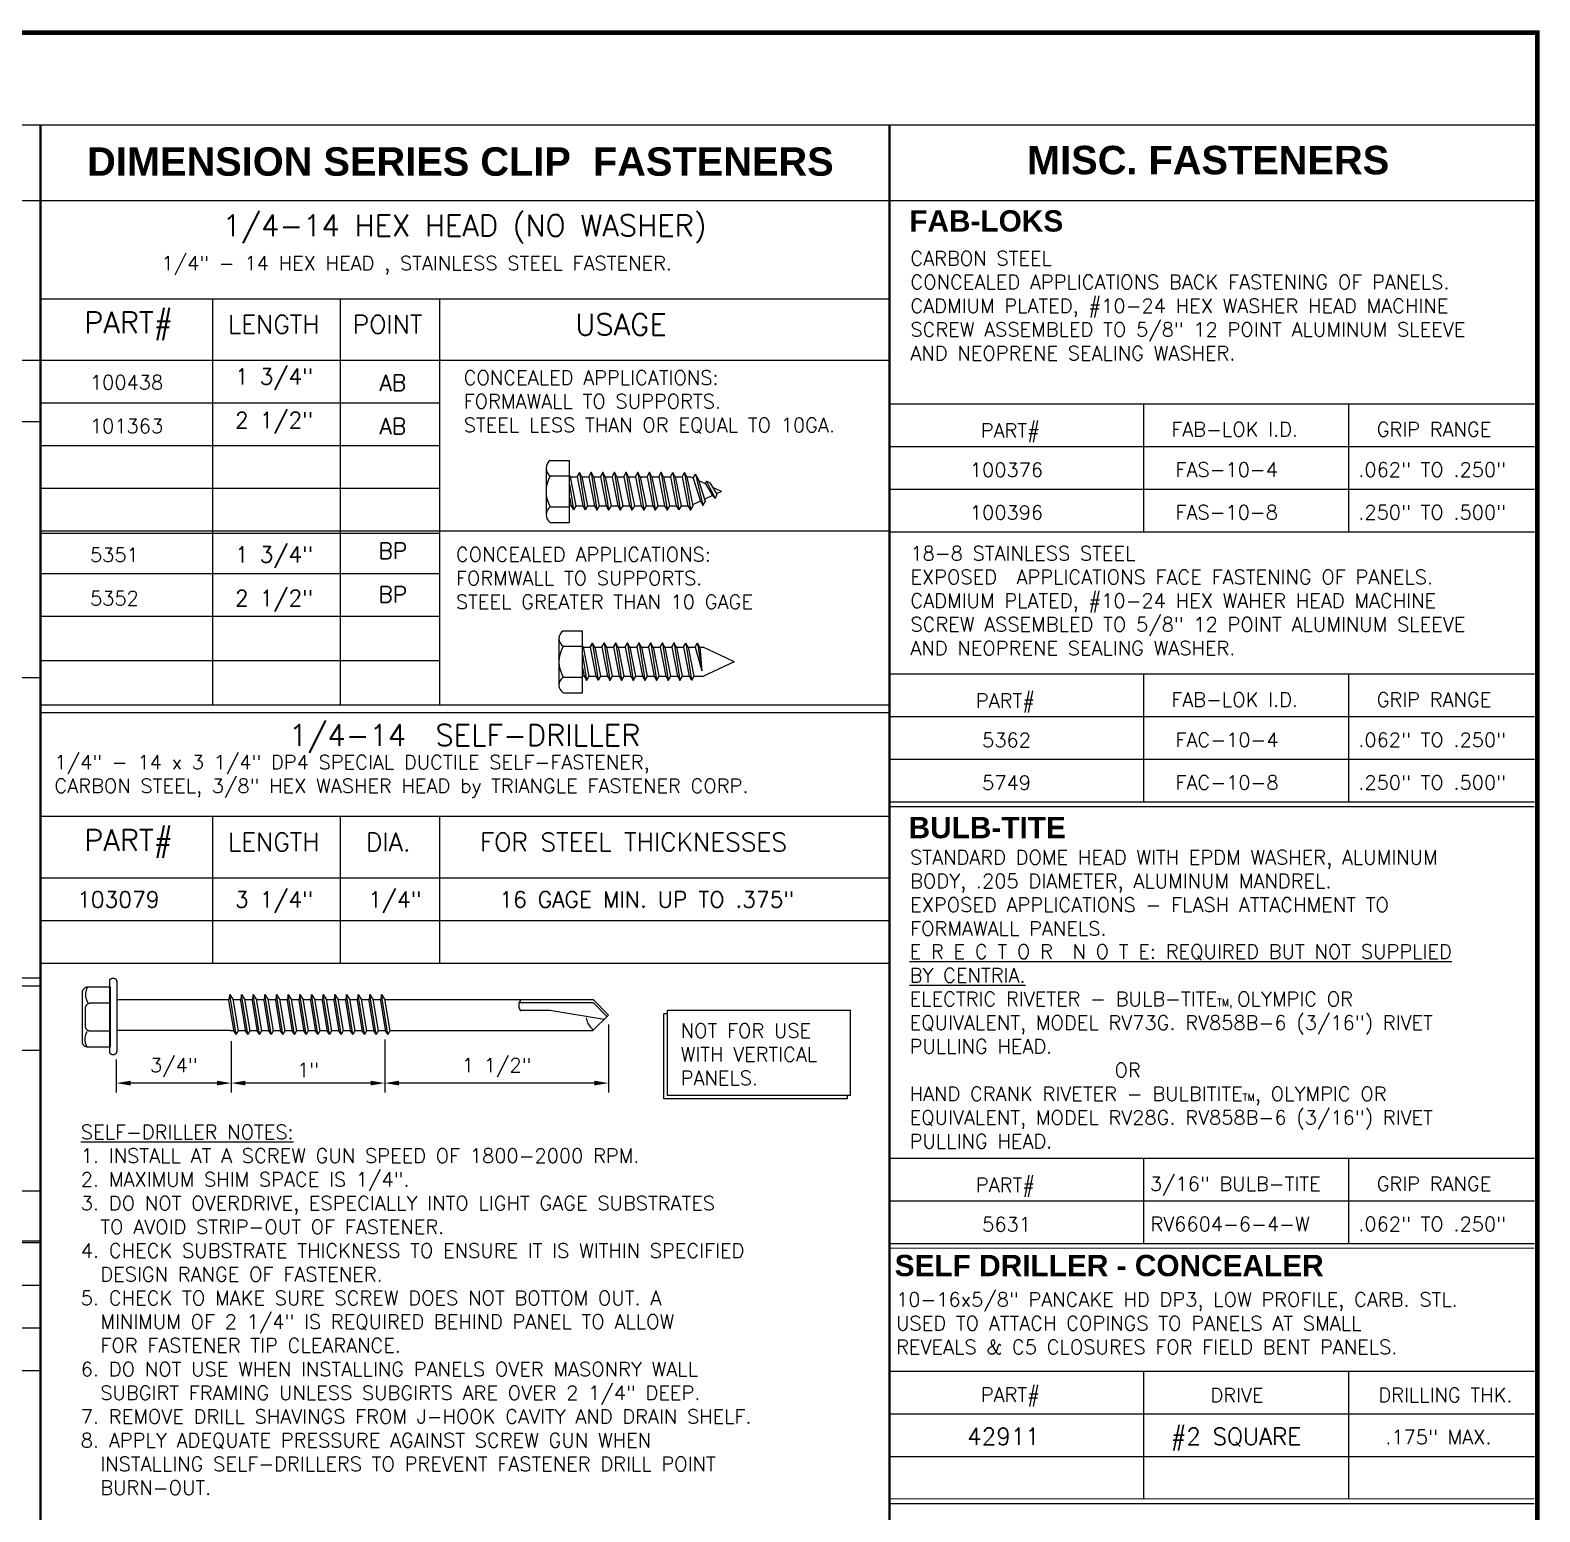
# Model space of a CAD drawing. Header units: inches. Extents: x 0 to 10293, y 0 to 4182.
# Drawn here: x 244.28 to 284.06, y 44.75 to 83.82 of the extents above; entities that cross this region are included whole.
import ezdxf
from ezdxf.enums import TextEntityAlignment as Align

# ---------------------------------------------------------------- set-up
doc = ezdxf.new("R2010")
doc.units = ezdxf.units.IN
doc.header["$LTSCALE"] = 48
doc.header["$MEASUREMENT"] = 0
doc.layers.add('ACCESSORY', color=1, linetype='Continuous')
doc.layers.add('FAST', color=1, linetype='Continuous')
doc.styles.add('SIMPLEX', font='SIMPLEX.SHX')
doc.styles.add('TITLE', font='sasb____.pfb', dxfattribs={"height": 2})

# ---------------------------------------------------------------- blocks, each defined once
blk = doc.blocks.new('BPFASTNW')
at = {"layer": 'ACCESSORY'}
blk.add_line((0.044, -0.381), (0, -0.381), dxfattribs=at)
at = {"layer": 'FAST'}
for p, q in [((-0.507, 0.818), (0, 0.818)), ((-0.62, 0.613), (-0.62, -0.613)), ((-0.507, 0.409), (0, 0.409)), ((0, 0.413), (0.015, 0.387)), ((0.323, 0.387), (0.26, 0.495)), ((0.26, 0.495), (0.414, -0.489)), ((0.506, 0.387), (0.568, 0.495)), ((0.568, 0.495), (0.63, 0.387)), ((0.568, 0.495), (0.722, -0.489)), ((0.938, 0.387), (0.876, 0.495)), ((0.876, 0.495), (1.03, -0.489)), ((1.121, 0.387), (1.183, 0.495)), ((1.246, 0.387), (1.183, 0.495)), ((1.183, 0.495), (1.337, -0.489)), ((1.429, 0.387), (1.491, 0.495)), ((1.554, 0.387), (1.491, 0.495)), ((1.491, 0.495), (1.645, -0.489)), ((1.736, 0.387), (1.799, 0.495)), ((1.799, 0.495), (1.953, -0.489)), ((1.861, 0.387), (1.799, 0.495)), ((2.044, 0.387), (2.107, 0.495)), ((2.169, 0.387), (2.107, 0.495)), ((2.107, 0.495), (2.26, -0.489)), ((2.352, 0.387), (2.414, 0.495)), ((2.477, 0.387), (2.414, 0.495)), ((2.414, 0.495), (2.568, -0.489)), ((2.66, 0.387), (2.722, 0.495)), ((2.784, 0.387), (2.722, 0.495)), ((2.722, 0.495), (2.876, -0.489)), ((2.967, 0.387), (3.03, 0.495)), ((3.092, 0.387), (3.03, 0.495)), ((3.03, 0.495), (3.144, -0.239)), ((0, -0.344), (0, 0.344)), ((0, 0.192), (0.107, -0.489)), ((0.015, 0.387), (0.198, 0.387)), ((0.015, 0.387), (0.169, -0.381)), ((0.198, 0.387), (0.352, -0.381)), ((0.323, 0.387), (0.477, -0.381)), ((0.339, 0.387), (0.506, 0.387)), ((0.506, 0.387), (0.66, -0.381)), ((0.63, 0.387), (0.813, 0.387)), ((0.63, 0.387), (0.784, -0.381)), ((0.813, 0.387), (0.967, -0.381)), ((0.938, 0.387), (1.121, 0.387)), ((0.938, 0.387), (1.092, -0.381)), ((1.121, 0.387), (1.275, -0.381)), ((1.246, 0.387), (1.429, 0.387)), ((1.246, 0.387), (1.4, -0.381)), ((1.429, 0.387), (1.583, -0.381)), ((1.554, 0.387), (1.736, 0.387)), ((1.554, 0.387), (1.707, -0.381)), ((1.736, 0.387), (1.89, -0.381)), ((1.861, 0.387), (2.044, 0.387)), ((1.861, 0.387), (2.015, -0.381)), ((2.044, 0.387), (2.198, -0.381)), ((2.169, 0.387), (2.352, 0.387)), ((2.169, 0.387), (2.323, -0.381)), ((2.352, 0.387), (2.506, -0.381)), ((2.477, 0.387), (2.66, 0.387)), ((2.477, 0.387), (2.63, -0.381)), ((2.66, 0.387), (2.813, -0.381)), ((2.784, 0.387), (2.967, 0.387)), ((2.784, 0.387), (2.938, -0.381)), ((2.967, 0.387), (3.144, -0.239)), ((3.092, 0.387), (3.177, 0.387)), ((3.092, 0.387), (3.144, -0.239)), ((3.773, 0.107), (3.177, 0.387)), ((4, 0), (3.773, 0.107)), ((0, -0.161), (0.044, -0.381)), ((0.044, -0.381), (0.107, -0.489)), ((0.169, -0.381), (0.107, -0.489)), ((0.169, -0.381), (0.352, -0.381)), ((0.352, -0.381), (0.414, -0.489)), ((0.477, -0.381), (0.414, -0.489)), ((0.477, -0.381), (0.66, -0.381)), ((0.66, -0.381), (0.722, -0.489)), ((0.784, -0.381), (0.722, -0.489)), ((0.784, -0.381), (0.967, -0.381)), ((0.967, -0.381), (1.03, -0.489)), ((1.092, -0.381), (1.03, -0.489)), ((1.092, -0.381), (1.275, -0.381)), ((1.275, -0.381), (1.337, -0.489)), ((1.4, -0.381), (1.337, -0.489)), ((1.4, -0.381), (1.583, -0.381)), ((1.583, -0.381), (1.645, -0.489)), ((1.707, -0.381), (1.645, -0.489)), ((1.707, -0.381), (1.89, -0.381)), ((1.89, -0.381), (1.953, -0.489)), ((2.015, -0.381), (1.953, -0.489)), ((2.015, -0.381), (2.198, -0.381)), ((2.198, -0.381), (2.26, -0.489)), ((2.323, -0.381), (2.26, -0.489)), ((2.323, -0.381), (2.506, -0.381)), ((2.506, -0.381), (2.568, -0.489)), ((2.63, -0.381), (2.568, -0.489)), ((2.63, -0.381), (2.813, -0.381)), ((2.813, -0.381), (2.876, -0.489)), ((2.938, -0.381), (2.876, -0.489)), ((2.938, -0.381), (3.189, -0.381)), ((4, 0), (3.189, -0.381)), ((-0.507, -0.409), (0, -0.409)), ((-0.507, -0.818), (0, -0.818))]:
    blk.add_line(p, q, dxfattribs=at)
at = {"layer": 'FAST', "linetype": 'Continuous'}
blk.add_line((0, -0.818), (0, 0.818), dxfattribs=at)
at = {"layer": 'FAST'}
for points in [[(0.198, 0.387), (0.26, 0.495)], [(0.813, 0.387), (0.876, 0.495)]]:
    blk.add_lwpolyline(points, close=True, dxfattribs=at)
for centre, radius, start, end in [((-0.378, 0.613), 0.242, 122.1802, 237.8198), ((0.177, 0), 0.797, 149.1274, 210.8726), ((-0.378, -0.613), 0.242, 122.1802, 237.8198)]:
    blk.add_arc(centre, radius, start, end, dxfattribs=at)
for p in [(0.568, 0.495), (0.876, 0.495), (1.183, 0.495), (1.491, 0.495), (1.799, 0.495), (2.107, 0.495), (2.414, 0.495), (0.107, -0.489), (0.722, -0.489), (1.03, -0.489), (1.337, -0.489), (1.645, -0.489), (1.953, -0.489), (2.26, -0.489), (2.568, -0.489)]:
    blk.add_point(p, dxfattribs=at)
blk = doc.blocks.new('ABFASTNW')
at = {"layer": 'ACCESSORY'}
blk.add_line((0.044, -0.381), (0, -0.381), dxfattribs=at)
at = {"layer": 'FAST'}
for p, q in [((-0.507, 0.818), (0, 0.818)), ((-0.62, 0.613), (-0.62, -0.613)), ((-0.507, 0.409), (0, 0.409)), ((0, 0.413), (0.015, 0.387)), ((0.26, 0.495), (0.414, -0.489)), ((0.323, 0.387), (0.26, 0.495)), ((0.506, 0.387), (0.568, 0.495)), ((0.568, 0.495), (0.722, -0.489)), ((0.568, 0.495), (0.63, 0.387)), ((0.876, 0.495), (1.03, -0.489)), ((0.938, 0.387), (0.876, 0.495)), ((1.121, 0.387), (1.183, 0.495)), ((1.183, 0.495), (1.337, -0.489)), ((1.246, 0.387), (1.183, 0.495)), ((1.429, 0.387), (1.491, 0.495)), ((1.491, 0.495), (1.645, -0.489)), ((1.554, 0.387), (1.491, 0.495)), ((1.736, 0.387), (1.799, 0.495)), ((1.861, 0.387), (1.799, 0.495)), ((1.799, 0.495), (1.953, -0.489)), ((2.044, 0.387), (2.107, 0.495)), ((2.107, 0.495), (2.26, -0.489)), ((2.169, 0.387), (2.107, 0.495)), ((2.352, 0.387), (2.414, 0.495)), ((2.414, 0.495), (2.568, -0.489)), ((2.477, 0.387), (2.414, 0.495)), ((2.66, 0.387), (2.722, 0.495)), ((2.722, 0.495), (2.876, -0.489)), ((2.784, 0.387), (2.722, 0.495)), ((2.967, 0.387), (3.03, 0.495)), ((3.03, 0.495), (3.183, -0.489)), ((3.092, 0.387), (3.03, 0.495)), ((3.257, 0.349), (3.32, 0.457)), ((3.382, 0.349), (3.32, 0.457)), ((3.32, 0.457), (3.515, -0.366)), ((0, -0.344), (0, 0.344)), ((0, 0.192), (0.107, -0.489)), ((0.015, 0.387), (0.169, -0.381)), ((0.015, 0.387), (0.198, 0.387)), ((0.198, 0.387), (0.352, -0.381)), ((0.323, 0.387), (0.477, -0.381)), ((0.339, 0.387), (0.506, 0.387)), ((0.506, 0.387), (0.66, -0.381)), ((0.63, 0.387), (0.784, -0.381)), ((0.63, 0.387), (0.813, 0.387)), ((0.813, 0.387), (0.967, -0.381)), ((0.938, 0.387), (1.092, -0.381)), ((0.938, 0.387), (1.121, 0.387)), ((1.121, 0.387), (1.275, -0.381)), ((1.246, 0.387), (1.4, -0.381)), ((1.246, 0.387), (1.429, 0.387)), ((1.429, 0.387), (1.583, -0.381)), ((1.554, 0.387), (1.707, -0.381)), ((1.554, 0.387), (1.736, 0.387)), ((1.736, 0.387), (1.89, -0.381)), ((1.861, 0.387), (2.015, -0.381)), ((1.861, 0.387), (2.044, 0.387)), ((2.044, 0.387), (2.198, -0.381)), ((2.169, 0.387), (2.323, -0.381)), ((2.169, 0.387), (2.352, 0.387)), ((2.352, 0.387), (2.506, -0.381)), ((2.477, 0.387), (2.63, -0.381)), ((2.477, 0.387), (2.66, 0.387)), ((2.66, 0.387), (2.813, -0.381)), ((2.784, 0.387), (2.938, -0.381)), ((2.784, 0.387), (2.967, 0.387)), ((2.967, 0.387), (3.121, -0.381)), ((3.092, 0.387), (3.246, -0.381)), ((3.092, 0.387), (3.177, 0.387)), ((3.257, 0.349), (3.177, 0.387)), ((3.257, 0.349), (3.452, -0.258)), ((3.382, 0.349), (3.577, -0.258)), ((3.579, 0.198), (3.404, 0.28)), ((3.579, 0.198), (3.607, 0.268)), ((3.579, 0.198), (3.757, -0.093)), ((3.701, 0.223), (3.607, 0.268)), ((3.607, 0.268), (3.841, -0.186)), ((3.701, 0.223), (3.88, -0.068)), ((4, 0), (3.773, 0.107)), ((0, -0.161), (0.044, -0.381)), ((0.044, -0.381), (0.107, -0.489)), ((0.169, -0.381), (0.107, -0.489)), ((0.169, -0.381), (0.352, -0.381)), ((0.352, -0.381), (0.414, -0.489)), ((0.477, -0.381), (0.414, -0.489)), ((0.477, -0.381), (0.66, -0.381)), ((0.66, -0.381), (0.722, -0.489)), ((0.784, -0.381), (0.722, -0.489)), ((0.784, -0.381), (0.967, -0.381)), ((0.967, -0.381), (1.03, -0.489)), ((1.092, -0.381), (1.03, -0.489)), ((1.092, -0.381), (1.275, -0.381)), ((1.275, -0.381), (1.337, -0.489)), ((1.4, -0.381), (1.337, -0.489)), ((1.4, -0.381), (1.583, -0.381)), ((1.583, -0.381), (1.645, -0.489)), ((1.707, -0.381), (1.645, -0.489)), ((1.707, -0.381), (1.89, -0.381)), ((1.89, -0.381), (1.953, -0.489)), ((2.015, -0.381), (1.953, -0.489)), ((2.015, -0.381), (2.198, -0.381)), ((2.198, -0.381), (2.26, -0.489)), ((2.323, -0.381), (2.26, -0.489)), ((2.323, -0.381), (2.506, -0.381)), ((2.506, -0.381), (2.568, -0.489)), ((2.63, -0.381), (2.568, -0.489)), ((2.63, -0.381), (2.813, -0.381)), ((2.813, -0.381), (2.876, -0.489)), ((2.938, -0.381), (2.876, -0.489)), ((2.938, -0.381), (3.121, -0.381)), ((3.121, -0.381), (3.183, -0.489)), ((3.246, -0.381), (3.183, -0.489)), ((3.452, -0.258), (3.241, -0.357)), ((3.452, -0.258), (3.515, -0.366)), ((3.577, -0.258), (3.515, -0.366)), ((3.771, -0.108), (3.561, -0.207)), ((3.757, -0.093), (3.841, -0.186)), ((3.88, -0.068), (3.841, -0.186)), ((4, 0), (3.874, -0.059)), ((-0.507, -0.409), (0, -0.409)), ((-0.507, -0.818), (0, -0.818))]:
    blk.add_line(p, q, dxfattribs=at)
at = {"layer": 'FAST', "linetype": 'Continuous'}
blk.add_line((0, -0.818), (0, 0.818), dxfattribs=at)
at = {"layer": 'FAST'}
for points in [[(0.198, 0.387), (0.26, 0.495)], [(0.813, 0.387), (0.876, 0.495)]]:
    blk.add_lwpolyline(points, close=True, dxfattribs=at)
for centre, radius, start, end in [((-0.378, 0.613), 0.242, 122.1802, 237.8198), ((0.177, 0), 0.797, 149.1274, 210.8726), ((-0.378, -0.613), 0.242, 122.1802, 237.8198)]:
    blk.add_arc(centre, radius, start, end, dxfattribs=at)
for p in [(0.568, 0.495), (0.876, 0.495), (1.183, 0.495), (1.491, 0.495), (1.799, 0.495), (2.107, 0.495), (2.414, 0.495), (3.515, -0.366), (0.722, -0.489), (1.03, -0.489), (1.337, -0.489), (1.645, -0.489), (1.953, -0.489), (2.26, -0.489), (2.568, -0.489), (3.183, -0.489)]:
    blk.add_point(p, dxfattribs=at)

msp = doc.modelspace()

# ---------------------------------------------------------------- linework, layer by layer
for p, q in [((222.91496, 81.31881), (283.95706, 81.31881)), ((222.91496, 79.32756), (283.92053, 79.32756)), ((244.54791, 76.73647), (266.9225, 76.73647)), ((249.09151, 66.02679), (249.09151, 76.73647)), ((252.45644, 66.02679), (252.45644, 76.73647)), ((255.07319, 66.02679), (255.07319, 76.73647)), ((222.91496, 75.11679), (244.54791, 75.11679)), ((244.54791, 75.11679), (266.9225, 75.11679)), ((244.54791, 73.99179), (255.07319, 73.99179)), ((266.9225, 73.96822), (283.92053, 73.96822)), ((273.61776, 73.96822), (273.61776, 70.59322)), ((279.0217, 73.96822), (279.0217, 70.59322)), ((222.91496, 73.49711), (244.54791, 73.49711)), ((244.54791, 72.86679), (255.07319, 72.86679)), ((266.9225, 72.84322), (283.92053, 72.84322)), ((244.54791, 71.74179), (255.07319, 71.74179)), ((266.9225, 71.71822), (283.92053, 71.71822)), ((244.54791, 70.61679), (266.9225, 70.61679)), ((244.54791, 70.55857), (255.07319, 70.55857)), ((266.9225, 70.59322), (283.92053, 70.59322)), ((244.54791, 69.49179), (255.07319, 69.49179)), ((244.54791, 68.36679), (255.07319, 68.36679)), ((244.54791, 67.19679), (255.07319, 67.19679)), ((266.9225, 66.84283), (283.92053, 66.84283)), ((273.61776, 66.84283), (273.61776, 63.46783)), ((279.0217, 66.84283), (279.0217, 63.46783)), ((222.91496, 66.74711), (244.54791, 66.74711)), ((244.54791, 66.02679), (266.9225, 66.02679)), ((244.54791, 65.82341), (266.9225, 65.82341)), ((266.9225, 65.71783), (283.92053, 65.71783)), ((266.9225, 64.59283), (283.92053, 64.59283)), ((266.9225, 63.46783), (283.92053, 63.46783)), ((244.54791, 63.08852), (266.9225, 63.08852)), ((249.09151, 59.21885), (249.09151, 63.08852)), ((252.45644, 59.21885), (252.45644, 63.08852)), ((255.07319, 59.21885), (255.07319, 63.08852)), ((244.54791, 61.46885), (266.9225, 61.46885)), ((244.54791, 60.34385), (266.9225, 60.34385)), ((244.54791, 59.21885), (266.9225, 59.21885)), ((222.91496, 58.82711), (244.54791, 58.82711)), ((222.91496, 58.62373), (244.54791, 58.62373)), ((245.65929, 58.47291), (245.66265, 58.48488)), ((245.66265, 58.48488), (245.66692, 58.49653)), ((245.66692, 58.49653), (245.67208, 58.5078)), ((245.67208, 58.5078), (245.6781, 58.51866)), ((245.6781, 58.51866), (245.68498, 58.52903)), ((245.68498, 58.52903), (245.69266, 58.53888)), ((245.69266, 58.53888), (245.70116, 58.54814)), ((245.70116, 58.54813), (245.71035, 58.55669)), ((245.71035, 58.55669), (245.72013, 58.56443)), ((245.72013, 58.56443), (245.73043, 58.57136)), ((245.73043, 58.57136), (245.74121, 58.57742)), ((245.74121, 58.57742), (245.7524, 58.58262)), ((245.75502, 58.50568), (245.745, 58.46426)), ((245.7524, 58.58262), (245.76397, 58.58692)), ((245.76937, 58.54618), (245.75502, 58.50568)), ((245.76397, 58.58692), (245.77585, 58.5903)), ((245.78806, 58.58543), (245.76937, 58.54618)), ((245.77585, 58.5903), (245.78799, 58.59274)), ((245.78799, 58.59274), (245.80035, 58.59422)), ((245.80035, 58.59422), (245.81285, 58.59472)), ((245.81285, 58.59473), (246.3839, 58.59473)), ((246.37467, 58.74252), (246.37489, 58.74848)), ((246.37467, 56.88488), (246.37467, 58.74252)), ((246.37489, 58.74848), (246.37555, 58.75436)), ((246.37555, 58.75436), (246.37664, 58.76015)), ((246.37664, 58.76015), (246.37814, 58.76581)), ((246.37814, 58.76581), (246.38004, 58.77132)), ((246.38004, 58.77132), (246.38235, 58.77665)), ((246.38235, 58.77665), (246.38504, 58.78179)), ((246.3839, 58.59473), (246.3839, 57.00557)), ((246.38504, 58.78179), (246.38811, 58.7867)), ((246.38811, 58.7867), (246.39155, 58.79135)), ((246.39155, 58.79135), (246.39535, 58.79573)), ((246.39535, 58.79573), (246.39945, 58.79978)), ((246.39945, 58.79978), (246.40382, 58.80344)), ((246.40382, 58.80344), (246.40842, 58.80671)), ((246.40842, 58.80671), (246.41324, 58.80958)), ((246.41324, 58.80958), (246.41825, 58.81204)), ((246.41825, 58.81204), (246.42341, 58.81407)), ((246.42341, 58.81407), (246.42872, 58.81567)), ((246.42872, 58.81567), (246.43415, 58.81683)), ((246.43415, 58.81683), (246.43967, 58.81753)), ((246.43967, 58.81753), (246.44526, 58.81776)), ((246.44526, 58.81776), (246.48314, 58.81776)), ((246.48314, 58.81776), (246.48916, 58.81751)), ((246.48916, 58.81751), (246.49511, 58.81675)), ((246.49511, 58.81675), (246.50096, 58.81551)), ((246.50096, 58.81551), (246.50668, 58.81379)), ((246.50668, 58.81379), (246.51226, 58.81159)), ((246.51226, 58.81159), (246.51765, 58.80894)), ((246.51765, 58.80894), (246.52284, 58.80585)), ((246.52284, 58.80585), (246.52781, 58.80232)), ((246.52781, 58.80232), (246.53251, 58.79837)), ((246.53251, 58.79837), (246.53695, 58.79401)), ((246.53695, 58.794), (246.54103, 58.78929)), ((246.54103, 58.78929), (246.54474, 58.78426)), ((246.54474, 58.78426), (246.54805, 58.77897)), ((246.54805, 58.77897), (246.55095, 58.77344)), ((246.55095, 58.77344), (246.55344, 58.76769)), ((246.55344, 58.76769), (246.55549, 58.76175)), ((246.55549, 58.76175), (246.55711, 58.75565)), ((246.55711, 58.75565), (246.55828, 58.74941)), ((246.55828, 58.74941), (246.55899, 58.74306)), ((246.55899, 58.74306), (246.55923, 58.73664)), ((246.55923, 58.73664), (246.55923, 56.89444)), ((245.65489, 58.43565), (245.65539, 58.44825)), ((245.65489, 57.1462), (245.65489, 58.43565)), ((245.65539, 58.44825), (245.65687, 58.46068)), ((245.65687, 58.46068), (245.65929, 58.47291)), ((245.73931, 58.42226), (245.73795, 58.38)), ((245.73795, 58.38), (245.7409, 58.33781)), ((245.745, 58.46426), (245.73931, 58.42226)), ((245.7409, 58.33781), (245.74815, 58.29604)), ((245.74398, 58.07582), (245.74753, 58.08552)), ((245.74753, 58.08552), (245.75183, 58.0949)), ((245.74815, 58.29604), (245.75971, 58.25501)), ((245.75183, 58.0949), (245.75684, 58.10393)), ((245.75684, 58.10393), (245.76255, 58.11257)), ((245.75971, 58.25501), (245.77556, 58.21506)), ((245.76255, 58.11257), (245.76896, 58.12076)), ((245.76896, 58.12076), (245.77602, 58.12847)), ((245.77556, 58.21506), (245.79571, 58.17653)), ((245.77602, 58.12846), (245.78367, 58.13558)), ((245.78367, 58.13558), (245.79181, 58.14203)), ((245.79181, 58.14203), (245.80039, 58.14778)), ((245.80039, 58.14778), (245.80935, 58.15283)), ((245.80935, 58.15283), (245.81867, 58.15716)), ((245.81867, 58.15716), (245.82829, 58.16074)), ((245.82829, 58.16074), (245.83818, 58.16355)), ((245.83818, 58.16355), (245.84828, 58.16559)), ((245.84828, 58.16559), (245.85856, 58.16682)), ((245.85856, 58.16682), (245.86897, 58.16724)), ((245.86897, 58.16723), (246.37467, 58.16723)), ((246.37467, 58.16723), (246.37467, 57.42377)), ((246.55923, 58.25579), (249.5151, 58.25579)), ((249.54077, 58.39157), (249.51027, 58.23021)), ((249.51027, 58.23021), (249.6422, 57.41607)), ((249.70609, 57.33409), (249.54077, 58.39157)), ((249.54077, 58.39157), (249.62124, 58.26584)), ((249.62124, 58.26584), (249.75959, 57.43451)), ((249.62291, 58.25579), (249.8228, 58.25579)), ((249.84846, 58.39157), (249.81796, 58.23021)), ((249.81796, 58.23021), (249.94989, 57.41607)), ((250.01378, 57.33409), (249.84846, 58.39157)), ((249.84846, 58.39157), (249.92893, 58.26584)), ((249.92893, 58.26584), (250.06729, 57.43451)), ((249.9306, 58.25579), (250.13049, 58.25579)), ((250.15615, 58.39157), (250.12565, 58.23021)), ((250.12565, 58.23021), (250.25758, 57.41607)), ((250.32148, 57.33409), (250.15615, 58.39157)), ((250.15615, 58.39157), (250.23662, 58.26584)), ((250.23662, 58.26584), (250.37498, 57.43451)), ((250.23829, 58.25579), (250.43818, 58.25579)), ((250.46384, 58.39157), (250.43335, 58.23021)), ((250.43335, 58.23021), (250.56528, 57.41607)), ((250.62917, 57.33409), (250.46384, 58.39157)), ((250.46384, 58.39157), (250.54431, 58.26584)), ((250.54431, 58.26584), (250.68267, 57.43451)), ((250.54598, 58.25579), (250.74587, 58.25579)), ((250.77154, 58.39157), (250.74104, 58.23021)), ((250.74104, 58.23021), (250.87297, 57.41607)), ((250.93686, 57.33409), (250.77154, 58.39157)), ((250.77154, 58.39157), (250.852, 58.26584)), ((250.852, 58.26584), (250.99036, 57.43451)), ((250.85368, 58.25579), (251.05356, 58.25579)), ((251.07923, 58.39157), (251.04873, 58.23021)), ((251.04873, 58.23021), (251.18066, 57.41607)), ((251.24455, 57.33409), (251.07923, 58.39157)), ((251.07923, 58.39157), (251.1597, 58.26584)), ((251.1597, 58.26584), (251.29805, 57.43451)), ((251.16137, 58.25579), (251.36126, 58.25579)), ((251.38692, 58.39157), (251.35642, 58.23021)), ((251.35642, 58.23021), (251.48835, 57.41607)), ((251.55225, 57.33409), (251.38692, 58.39157)), ((251.38692, 58.39157), (251.46739, 58.26584)), ((251.46739, 58.26584), (251.60575, 57.43451)), ((251.46906, 58.25579), (251.66895, 58.25579)), ((251.69461, 58.39157), (251.66411, 58.23021)), ((251.66411, 58.23021), (251.79605, 57.41607)), ((251.85994, 57.33409), (251.69461, 58.39157)), ((251.69461, 58.39157), (251.77508, 58.26584)), ((251.77508, 58.26584), (251.91344, 57.43451)), ((251.77675, 58.25579), (251.97664, 58.25579)), ((252.00231, 58.39157), (251.97181, 58.23021)), ((251.97181, 58.23021), (252.10374, 57.41607)), ((252.16763, 57.33409), (252.00231, 58.39157)), ((252.00231, 58.39157), (252.08277, 58.26584)), ((252.08277, 58.26584), (252.22113, 57.43451)), ((252.08445, 58.25579), (252.28433, 58.25579)), ((252.31, 58.39157), (252.2795, 58.23021)), ((252.2795, 58.23021), (252.41143, 57.41607)), ((252.47532, 57.33409), (252.31, 58.39157)), ((252.31, 58.39157), (252.39047, 58.26584)), ((252.39047, 58.26584), (252.52882, 57.43451)), ((252.39214, 58.25579), (252.59203, 58.25579)), ((252.61769, 58.39157), (252.58719, 58.23021)), ((252.58719, 58.23021), (252.71912, 57.41607)), ((252.78302, 57.33409), (252.61769, 58.39157)), ((252.61769, 58.39157), (252.69816, 58.26584)), ((252.69816, 58.26584), (252.83652, 57.43451)), ((252.69983, 58.25579), (252.89972, 58.25579)), ((252.92538, 58.39157), (252.89488, 58.23021)), ((252.89488, 58.23021), (253.02682, 57.41607)), ((253.09071, 57.33409), (252.92538, 58.39157)), ((252.92538, 58.39157), (253.00585, 58.26584)), ((253.00585, 58.26584), (253.14421, 57.43451)), ((253.00752, 58.25579), (253.20741, 58.25579)), ((253.23307, 58.39157), (253.20258, 58.23021)), ((253.20258, 58.23021), (253.33451, 57.41607)), ((253.3984, 57.33409), (253.23307, 58.39157)), ((253.23307, 58.39157), (253.31354, 58.26584)), ((253.31354, 58.26584), (253.4519, 57.43451)), ((253.31522, 58.25579), (253.5151, 58.25579)), ((253.54077, 58.39157), (253.51027, 58.23021)), ((253.51027, 58.23021), (253.6422, 57.41607)), ((253.70609, 57.33409), (253.54077, 58.39157)), ((253.54077, 58.39157), (253.62124, 58.26584)), ((253.62124, 58.26584), (253.75959, 57.43451)), ((253.62291, 58.25579), (259.11659, 58.25579)), ((257.15734, 58.11977), (257.15704, 58.09007)), ((257.15704, 58.09007), (257.16055, 58.0606)), ((257.16148, 58.14926), (257.15734, 58.11977)), ((257.16948, 58.17813), (257.16148, 58.14926)), ((257.18136, 58.20595), (257.16948, 58.17813)), ((257.16948, 58.17653), (259.11224, 58.17653)), ((257.19714, 58.23229), (257.18136, 58.20595)), ((259.11224, 58.17653), (259.47905, 57.80711)), ((259.11659, 58.25579), (259.52058, 57.84894)), ((245.73753, 58.03486), (245.73794, 58.04533)), ((245.73753, 57.55443), (245.73753, 58.03486)), ((245.73794, 58.04533), (245.73916, 58.05569)), ((245.73916, 58.05569), (245.74118, 58.06587)), ((245.74118, 58.06587), (245.74398, 58.07582)), ((257.16055, 58.0606), (257.16786, 58.03178)), ((257.16786, 58.03178), (257.17893, 58.00403)), ((257.17893, 58.00403), (257.19374, 57.97779)), ((257.19374, 57.97779), (257.21228, 57.95348)), ((257.97635, 57.96743), (257.20301, 57.96743)), ((259.40293, 57.73045), (257.97635, 57.96743)), ((258.93404, 57.77605), (258.94077, 57.73739)), ((258.94077, 57.73739), (258.95044, 57.6999)), ((258.95044, 57.6999), (258.96292, 57.66379)), ((259.52058, 57.84894), (259.11184, 57.4373)), ((260.98243, 55.6421), (260.98243, 57.8852)), ((261.07215, 57.8852), (260.98243, 57.8852)), ((261.07215, 57.97492), (265.8999, 57.97492)), ((261.07215, 55.73181), (261.07215, 57.97492)), ((265.8999, 55.73181), (265.8999, 57.97492)), ((245.73167, 57.25319), (245.73893, 57.29496)), ((245.73793, 57.54409), (245.73753, 57.55443)), ((245.73914, 57.53387), (245.73793, 57.54409)), ((245.73893, 57.29496), (245.75049, 57.33599)), ((245.74114, 57.52383), (245.73914, 57.53387)), ((245.74389, 57.514), (245.74114, 57.52383)), ((245.7474, 57.50443), (245.74389, 57.514)), ((245.75164, 57.49517), (245.7474, 57.50443)), ((245.75049, 57.33599), (245.76634, 57.37594)), ((245.75659, 57.48626), (245.75164, 57.49517)), ((245.76223, 57.47773), (245.75659, 57.48626)), ((245.76855, 57.46964), (245.76223, 57.47773)), ((245.76634, 57.37594), (245.78649, 57.41448)), ((245.77553, 57.46204), (245.76855, 57.46964)), ((245.78308, 57.45501), (245.77553, 57.46204)), ((245.79111, 57.44864), (245.78308, 57.45501)), ((245.79957, 57.44297), (245.79111, 57.44864)), ((245.80842, 57.43798), (245.79957, 57.44297)), ((245.81762, 57.43371), (245.80842, 57.43798)), ((245.82712, 57.43018), (245.81762, 57.43371)), ((245.83687, 57.42741), (245.82712, 57.43018)), ((245.84685, 57.42539), (245.83687, 57.42741)), ((245.857, 57.42418), (245.84685, 57.42539)), ((245.86727, 57.42377), (245.857, 57.42418)), ((246.37467, 57.42377), (245.86727, 57.42377)), ((249.53823, 57.4373), (246.55923, 57.4373)), ((249.53823, 57.4373), (249.63876, 57.4373)), ((249.6422, 57.41607), (249.70609, 57.33409)), ((249.75959, 57.43451), (249.70609, 57.33409)), ((249.75913, 57.4373), (249.94645, 57.4373)), ((249.94989, 57.41607), (250.01378, 57.33409)), ((250.06729, 57.43451), (250.01378, 57.33409)), ((250.06682, 57.4373), (250.25414, 57.4373)), ((250.25758, 57.41607), (250.32148, 57.33409)), ((250.37498, 57.43451), (250.32148, 57.33409)), ((250.37451, 57.4373), (250.56184, 57.4373)), ((250.56528, 57.41607), (250.62917, 57.33409)), ((250.68267, 57.43451), (250.62917, 57.33409)), ((250.68221, 57.4373), (250.86953, 57.4373)), ((250.87297, 57.41607), (250.93686, 57.33409)), ((250.99036, 57.43451), (250.93686, 57.33409)), ((250.9899, 57.4373), (251.17722, 57.4373)), ((251.18066, 57.41607), (251.24455, 57.33409)), ((251.29805, 57.43451), (251.24455, 57.33409)), ((251.29759, 57.4373), (251.48491, 57.4373)), ((251.48835, 57.41607), (251.55225, 57.33409)), ((251.60575, 57.43451), (251.55225, 57.33409)), ((251.60528, 57.4373), (251.79261, 57.4373)), ((251.79605, 57.41607), (251.85994, 57.33409)), ((251.91344, 57.43451), (251.85994, 57.33409)), ((251.91297, 57.4373), (252.1003, 57.4373)), ((252.10374, 57.41607), (252.16763, 57.33409)), ((252.22113, 57.43451), (252.16763, 57.33409)), ((252.22067, 57.4373), (252.40799, 57.4373)), ((252.41143, 57.41607), (252.47532, 57.33409)), ((252.52882, 57.43451), (252.47532, 57.33409)), ((252.52836, 57.4373), (252.71568, 57.4373)), ((252.71912, 57.41607), (252.78302, 57.33409)), ((252.83652, 57.43451), (252.78302, 57.33409)), ((252.83605, 57.4373), (253.02337, 57.4373)), ((253.02682, 57.41607), (253.09071, 57.33409)), ((253.14421, 57.43451), (253.09071, 57.33409)), ((253.14374, 57.4373), (253.33107, 57.4373)), ((253.33451, 57.41607), (253.3984, 57.33409)), ((253.4519, 57.43451), (253.3984, 57.33409)), ((253.45144, 57.4373), (253.63876, 57.4373)), ((253.6422, 57.41607), (253.70609, 57.33409)), ((253.75959, 57.43451), (253.70609, 57.33409)), ((253.75913, 57.4373), (259.11184, 57.4373)), ((258.96292, 57.66379), (258.9781, 57.62923)), ((258.9781, 57.62923), (258.99586, 57.59643)), ((258.99586, 57.59643), (259.01609, 57.56558)), ((259.01609, 57.56558), (259.03866, 57.53688)), ((259.03866, 57.53688), (259.06347, 57.51051)), ((259.06347, 57.51051), (259.12693, 57.45435)), ((259.52058, 57.59894), (259.52058, 55.8047)), ((222.91496, 56.92612), (244.54791, 56.92612)), ((245.65533, 57.13506), (245.65489, 57.1462)), ((245.65664, 57.12407), (245.65533, 57.13506)), ((245.65878, 57.11326), (245.65664, 57.12407)), ((245.66175, 57.10268), (245.65878, 57.11326)), ((245.66553, 57.09239), (245.66175, 57.10268)), ((245.67009, 57.08241), (245.66553, 57.09239)), ((245.67541, 57.07282), (245.67009, 57.08241)), ((245.68149, 57.06365), (245.67541, 57.07282)), ((245.68829, 57.05495), (245.68149, 57.06365)), ((245.6958, 57.04676), (245.68829, 57.05495)), ((245.70392, 57.0392), (245.69579, 57.04676)), ((245.71256, 57.03235), (245.70392, 57.0392)), ((245.72167, 57.02623), (245.71256, 57.03235)), ((245.7312, 57.02087), (245.72167, 57.02623)), ((245.72872, 57.21101), (245.73167, 57.25319)), ((245.73009, 57.16875), (245.72872, 57.21101)), ((245.73578, 57.12674), (245.73009, 57.16875)), ((245.7411, 57.01628), (245.7312, 57.02087)), ((245.74579, 57.08532), (245.73578, 57.12674)), ((245.75133, 57.01247), (245.7411, 57.01628)), ((245.76015, 57.04482), (245.74579, 57.08532)), ((245.76183, 57.00948), (245.75133, 57.01247)), ((245.77884, 57.00557), (245.76015, 57.04482)), ((245.77256, 57.00732), (245.76183, 57.00948)), ((245.78348, 57.00601), (245.77256, 57.00732)), ((245.79454, 57.00557), (245.78348, 57.00601)), ((246.3839, 57.00557), (245.79454, 57.00557)), ((246.55923, 56.89444), (246.55896, 56.88706)), ((249.57623, 57.16135), (249.57623, 55.8047)), ((249.57623, 56.91135), (249.57623, 55.8047)), ((253.62619, 57.20044), (253.62619, 55.8047)), ((246.37491, 56.87825), (246.37467, 56.88488)), ((246.37565, 56.87169), (246.37491, 56.87825)), ((246.37686, 56.86526), (246.37565, 56.87169)), ((246.37853, 56.85896), (246.37686, 56.86526)), ((246.38065, 56.85282), (246.37853, 56.85896)), ((246.38322, 56.84689), (246.38065, 56.85282)), ((246.38622, 56.84117), (246.38322, 56.84689)), ((246.38964, 56.83571), (246.38622, 56.84117)), ((246.39346, 56.83053), (246.38964, 56.83571)), ((246.39769, 56.82565), (246.39346, 56.83053)), ((246.40226, 56.82115), (246.39769, 56.82565)), ((246.40712, 56.81706), (246.40226, 56.82115)), ((246.41225, 56.81342), (246.40712, 56.81706)), ((246.41761, 56.81023), (246.41225, 56.81342)), ((246.42318, 56.80749), (246.41761, 56.81023)), ((246.42893, 56.80523), (246.42318, 56.80749)), ((246.43484, 56.80345), (246.42893, 56.80523)), ((246.44088, 56.80216), (246.43484, 56.80345)), ((246.44702, 56.80138), (246.44088, 56.80216)), ((246.45325, 56.80112), (246.44702, 56.80138)), ((246.47169, 56.80112), (246.45325, 56.80112)), ((246.47862, 56.80141), (246.47168, 56.80111)), ((246.48547, 56.80228), (246.47862, 56.80141)), ((246.4922, 56.80371), (246.48547, 56.80228)), ((246.49878, 56.8057), (246.4922, 56.80371)), ((246.50519, 56.80822), (246.49878, 56.8057)), ((246.5114, 56.81127), (246.50519, 56.80822)), ((246.51737, 56.81483), (246.5114, 56.81127)), ((246.52308, 56.81889), (246.51737, 56.81483)), ((246.5285, 56.82343), (246.52308, 56.81889)), ((246.53359, 56.82845), (246.5285, 56.82343)), ((246.5383, 56.83389), (246.53359, 56.82846)), ((246.54256, 56.83966), (246.5383, 56.83389)), ((246.54637, 56.84575), (246.54256, 56.83966)), ((246.54971, 56.85212), (246.54637, 56.84575)), ((246.54858, 56.67916), (246.54858, 55.8047)), ((246.55257, 56.85873), (246.54971, 56.85212)), ((246.55493, 56.86556), (246.55257, 56.85873)), ((246.55679, 56.87258), (246.55493, 56.86556)), ((246.55814, 56.87976), (246.55679, 56.87258)), ((246.55896, 56.88706), (246.55814, 56.87976)), ((249.20123, 56.0547), (246.92358, 56.0547)), ((253.25119, 56.0547), (249.95123, 56.0547)), ((259.14558, 56.0547), (254.00119, 56.0547)), ((265.8999, 55.73181), (261.07215, 55.73181)), ((265.81018, 55.73181), (265.81018, 55.6421)), ((265.81018, 55.6421), (260.98243, 55.6421)), ((266.9225, 54.07587), (283.92053, 54.07587)), ((273.61776, 54.07587), (273.61776, 51.82587)), ((279.0217, 54.07587), (279.0217, 51.82587)), ((222.91496, 53.21003), (244.54791, 53.21003)), ((266.9225, 52.95087), (283.92053, 52.95087)), ((222.91496, 51.89634), (244.54791, 51.89634)), ((222.91496, 51.85134), (244.54791, 51.85134)), ((266.9225, 51.82587), (283.92053, 51.82587)), ((222.91496, 50.72634), (244.54791, 50.72634)), ((222.91496, 49.60134), (244.54791, 49.60134)), ((222.91496, 48.47634), (244.54791, 48.47634)), ((266.9225, 48.46038), (283.92053, 48.46038)), ((273.61776, 48.46038), (273.61776, 45.08538)), ((279.0217, 48.46038), (279.0217, 45.08538)), ((266.9225, 47.33538), (283.92053, 47.33538)), ((266.9225, 46.21038), (283.92053, 46.21038))]:
    msp.add_line(p, q)
for points, const_width in [([(148, 0), (148, 83.752), (284, 83.752), (284, 0)], 0.128), ([(244.54791, 81.31881), (244.54791, 30.14564), (266.9225, 30.14564)], 0.062), ([(266.9225, 24.75247), (266.9225, 81.31881)], 0.062), ([(266.9225, 63.46783), (283.92053, 63.46783)], 0.03125), ([(266.9225, 63.34283), (283.92053, 63.34283)], 0.03125), ([(266.9225, 51.82587), (283.92053, 51.82587)], 0.03125), ([(266.9225, 51.70087), (283.92053, 51.70087)], 0.03125), ([(266.9225, 45.09179), (283.92053, 45.09179)], 0.03125), ([(266.9225, 44.96679), (283.92053, 44.96679)], 0.03125)]:
    msp.add_lwpolyline(points, dxfattribs=dict(const_width=const_width))
for points in [[(246.92358, 56.1172), (246.92358, 55.9922), (246.54858, 56.0547)], [(249.20123, 56.1172), (249.20123, 55.9922), (249.57623, 56.0547)], [(249.95123, 56.1172), (249.95123, 55.9922), (249.57623, 56.0547)], [(253.25119, 56.1172), (253.25119, 55.9922), (253.62619, 56.0547)], [(254.00119, 56.1172), (254.00119, 55.9922), (253.62619, 56.0547)], [(259.14558, 56.1172), (259.14558, 55.9922), (259.52058, 56.0547)]]:
    msp.add_solid(points)

# ---------------------------------------------------------------- block references
for name, p in [('ABFASTNW', (258.49434, 71.65449)), ('BPFASTNW', (258.83552, 67.16334))]:
    msp.add_blockref(name, p)

# ---------------------------------------------------------------- texts
for s, height, style, p in [('MISC. FASTENERS', 0.75, 'TITLE', (275.32308, 80.01645)), ('DIMENSION SERIES CLIP  FASTENERS', 0.75, 'TITLE', (255.6177, 79.97782)), ('1/4-14 HEX HEAD (NO WASHER)', 0.5625, 'SIMPLEX', (255.7286, 78.38414)), ('1 3/4"', 0.421875, 'SIMPLEX', (250.70752, 74.47171)), ('AB', 0.421875, 'SIMPLEX', (253.83811, 74.31117)), ('2 1/2"', 0.421875, 'SIMPLEX', (250.70752, 73.32405)), ('AB', 0.421875, 'SIMPLEX', (253.83811, 73.1635)), ('PART#', 0.375, 'SIMPLEX', (270.11041, 73.07473)), ('100376', 0.375, 'SIMPLEX', (270.00964, 72.03657)), ('100396', 0.375, 'SIMPLEX', (270.00964, 70.91157)), ('1 3/4"', 0.421875, 'SIMPLEX', (250.70752, 69.77917)), ('BP', 0.421875, 'SIMPLEX', (253.83811, 69.87729)), ('2 1/2"', 0.421875, 'SIMPLEX', (250.70752, 68.6315)), ('BP', 0.421875, 'SIMPLEX', (253.83811, 68.72963)), ('PART# ', 0.375, 'SIMPLEX', (270.11041, 65.94934)), ('1/4-14  SELF-DRILLER', 0.5625, 'SIMPLEX', (255.7286, 64.94632)), ('5362', 0.375, 'SIMPLEX', (270.00964, 64.91119)), ('5749', 0.375, 'SIMPLEX', (270.00964, 63.78619)), ('103079', 0.421875, 'SIMPLEX', (246.60231, 60.68445)), ('3 1/4"', 0.421875, 'SIMPLEX', (250.70752, 60.68445)), ('1/4"', 0.421875, 'SIMPLEX', (253.89271, 60.68445)), ('16 GAGE MIN. UP TO .375"', 0.421875, 'SIMPLEX', (260.53172, 60.68445)), ('PART# ', 0.375, 'SIMPLEX', (270.11041, 53.18237)), ('5631', 0.375, 'SIMPLEX', (270.00964, 52.14422)), ('PART#', 0.375, 'SIMPLEX', (270.11041, 47.65143))]:
    msp.add_text(s, height=height, dxfattribs=dict(style=style)).set_placement(p, align=Align.CENTER)
at = {"style": 'SIMPLEX'}
for s, height, p in [('PART#', 0.5625, (245.70024, 75.82492)), ('LENGTH', 0.481376, (249.4933, 75.81638)), ('POINT', 0.481376, (252.78107, 75.81638)), ('USAGE', 0.5625, (258.64526, 75.77355)), ('100438', 0.375, (245.85514, 74.34134)), ('101363', 0.375, (245.85514, 73.19368)), ('FAB-LOK I.D.', 0.375, (274.35118, 73.10315)), ('GRIP RANGE', 0.375, (279.7654, 73.10315)), ('FAS-10-4', 0.375, (274.46286, 72.04275)), ('.062" TO .250"', 0.375, (279.28152, 72.04275)), ('FAS-10-8', 0.375, (274.46286, 70.91775)), ('.250" TO .500"', 0.375, (279.28152, 70.91775)), ('5351', 0.375, (245.85514, 69.79634)), ('5352', 0.375, (245.85514, 68.64868)), ('FAB-LOK I.D.', 0.375, (274.35118, 65.97777)), ('GRIP RANGE', 0.375, (279.7654, 65.97777)), ('FAC-10-4', 0.375, (274.46286, 64.91736)), ('.062" TO .250"', 0.375, (279.28152, 64.91736)), ('FAC-10-8', 0.375, (274.46286, 63.79236)), ('.250" TO .500"', 0.375, (279.28152, 63.79236)), ('PART# ', 0.5625, (245.70024, 62.17698)), ('LENGTH', 0.481376, (249.4933, 62.16843)), ('DIA.', 0.481376, (253.12985, 62.16843)), ('FOR STEEL THICKNESSES', 0.4813765, (256.13835, 62.16843)), ('3/16" BULB-TITE ', 0.375, (273.78842, 53.2108)), ('GRIP RANGE', 0.375, (279.7654, 53.2108)), ('RV6604-6-4-W', 0.375, (273.80238, 52.1504)), ('.062" TO .250"', 0.375, (279.28152, 52.1504)), ('DRIVE', 0.375, (275.3837, 47.63869)), ('DRILLING THK.', 0.375, (279.8088, 47.64381)), ('42911', 0.446819, (268.97286, 46.51537)), ('#2 SQUARE', 0.446819, (274.34644, 46.51537)), ('.175" MAX.', 0.375, (279.99294, 46.53491))]:
    msp.add_text(s, height=height, dxfattribs=at).set_placement(p)
for s, insert, char_height, attachment_point in [('\\fArial|b1|i0|c0|p34;FAB-LOKS', (267.44554, 79.0684), 0.5625, 1), ('\\fArial|b1|i0|c0|p34;BULB-TITE', (267.42878, 63.07303), 0.5625, 1), ('NOT FOR USE\\PWITH VERTICAL\\PPANELS.', (261.42127, 57.62599), 0.375, 1), ('\\A1;3/4"', (248.0624, 56.46541), 0.375, 5), ('\\A1;1"', (251.60121, 56.40291), 0.375, 5), ('\\A1;1 1/2"', (256.57339, 56.46541), 0.375, 5), ('\\LSELF-DRILLER NOTES:\\P\\l1. INSTALL AT A SCREW GUN SPEED OF 1800-2000 RPM.\\P2. MAXIMUM SHIM SPACE IS 1/4".\\P3. DO NOT OVERDRIVE, ESPECIALLY INTO LIGHT GAGE SUBSTRATES\\P  TO AVOID STRIP-OUT OF FASTENER.\\P4. CHECK SUBSTRATE THICKNESS TO ENSURE IT IS WITHIN SPECIFIED\\P  DESIGN RANGE OF FASTENER.\\P5. CHECK TO MAKE SURE SCREW DOES NOT BOTTOM OUT. A\\P  MINIMUM OF 2 1/4" IS REQUIRED BEHIND PANEL TO ALLOW\\P  FOR FASTENER TIP CLEARANCE.\\P6. DO NOT USE WHEN INSTALLING PANELS OVER MASONRY WALL\\P  SUBGIRT FRAMING UNLESS SUBGIRTS ARE OVER 2 1/4" DEEP.\\P7. REMOVE DRILL SHAVINGS FROM J-HOOK CAVITY AND DRAIN SHELF.\\P8. APPLY ADEQUATE PRESSURE AGAINST SCREW GUN WHEN\\P  INSTALLING SELF-DRILLERS TO PREVENT FASTENER DRILL POINT\\P  BURN-OUT.', (245.61339, 54.95251), 0.375, 1), ('\\fArial|b1|i0|c0|p34;SELF DRILLER - CONCEALER', (267.06232, 51.5267), 0.5625, 1), ('10-16x5/8" PANCAKE HD DP3, LOW PROFILE, CARB. STL.\\PUSED TO ATTACH COPINGS TO PANELS AT SMALL\\PREVEALS & C5 CLOSURES FOR FIELD BENT PANELS.', (267.09923, 50.53561), 0.375, 1)]:
    msp.add_mtext(s, dxfattribs=dict(at, insert=insert, char_height=char_height, attachment_point=attachment_point))
at = {"char_height": 0.375, "attachment_point": 1, "style": 'SIMPLEX'}
for s, insert, width in [('CARBON STEEL \\PCONCEALED APPLICATIONS BACK FASTENING OF PANELS.\\PCADMIUM PLATED, #10-24 HEX WASHER HEAD MACHINE SCREW ASSEMBLED TO 5/8" 12 POINT ALUMINUM SLEEVE AND NEOPRENE SEALING WASHER.', (267.47609, 77.98659), 15.90625), ('1/4" - 14 HEX HEAD , STAINLESS STEEL FASTENER. ', (247.74067, 77.86097), 19.25), ('CONCEALED APPLICATIONS:\\PFORMAWALL TO SUPPORTS.\\PSTEEL LESS THAN OR EQUAL TO 10GA.', (255.703, 74.84318), 10.71875), ('CONCEALED APPLICATIONS:\\PFORMWALL TO SUPPORTS.\\PSTEEL GREATER THAN 10 GAGE', (255.49941, 70.18084), 10.71875), ('18-8 STAINLESS STEEL\\PEXPOSED  APPLICATIONS FACE FASTENING OF PANELS.  CADMIUM PLATED, #10-24 HEX WAHER HEAD MACHINE SCREW ASSEMBLED TO 5/8" 12 POINT ALUMINUM SLEEVE AND NEOPRENE SEALING WASHER.', (267.47609, 70.21125), 15.90625), ('1/4" - 14 x 3 1/4" DP4 SPECIAL DUCTILE SELF-FASTENER,\\PCARBON STEEL, 3/8" HEX WASHER HEAD by TRIANGLE FASTENER CORP.', (244.91967, 64.70391), 22.03125), ('STANDARD DOME HEAD WITH EPDM WASHER, ALUMINUM BODY, .205 DIAMETER, ALUMINUM MANDREL.\\PEXPOSED APPLICATIONS - FLASH ATTACHMENT TO FORMAWALL PANELS.', (267.46926, 62.19443), 16.21875), ('\\LE R E C T O R  N O T E: REQUIRED BUT NOT SUPPLIED BY CENTRIA.\\P\\lELECTRIC RIVETER - BULB-TITE\\H0.188;TM, \\H0.375;OLYMPIC OR EQUIVALENT, MODEL RV73G. RV858B-6 (3/16") RIVET PULLING HEAD.\\P                     OR\\PHAND CRANK RIVETER - BULBITITE\\H0.188;TM\\H0.375;, OLYMPIC OR EQUIVALENT, MODEL RV28G. RV858B-6 (3/16") RIVET PULLING HEAD.', (267.45583, 59.71044), 16.21875)]:
    msp.add_mtext(s, dxfattribs=dict(at, insert=insert, width=width))

doc.saveas('drawing.dxf')
